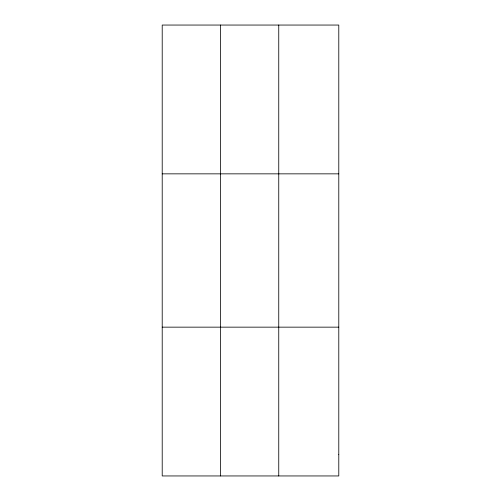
<?xml version="1.0" encoding="UTF-8"?>
<svg xmlns="http://www.w3.org/2000/svg" width="501" height="501" viewBox="0 0 501 501"><rect width="100%" height="100%" fill="white"/><g stroke="black" fill="none" stroke-linecap="round" stroke-linejoin="round"><path stroke-width="0.75" d="M220.484 25.05L220.484 475.95M278.75 25.05L278.75 475.95M162.211 173.847L338.789 173.847M162.211 327.153L338.789 327.153M338.789 454.695L338.789 475.95L162.211 475.95L162.211 25.05L338.789 25.05L338.789 454.695"/></g></svg>
